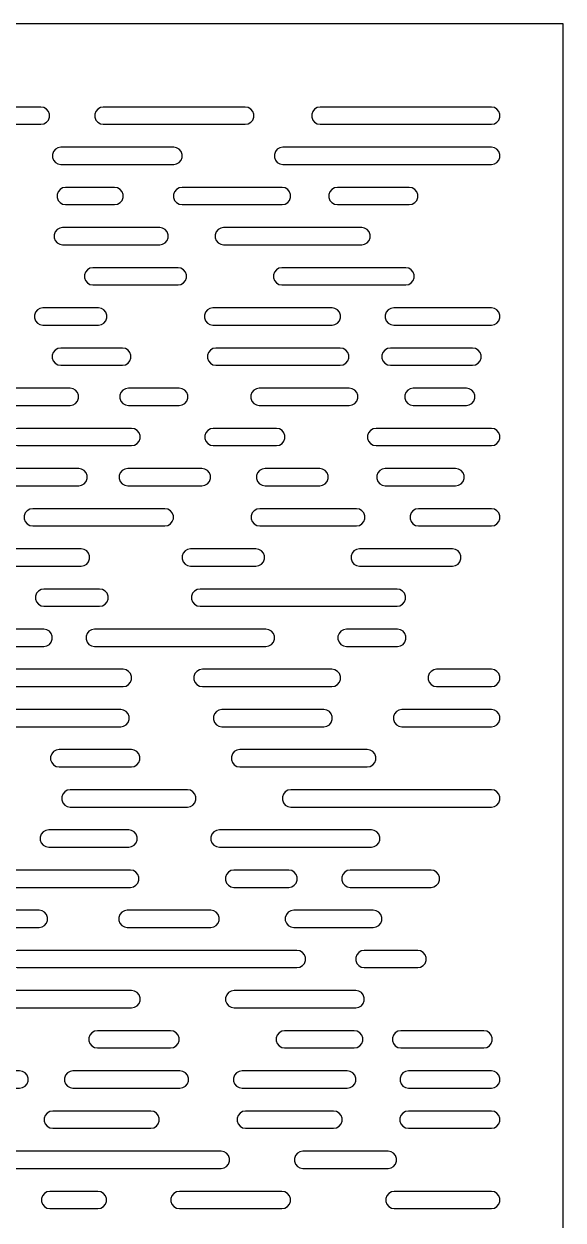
# Model space of a CAD drawing. Header units: millimetres. Extents: x 0 to 1525, y 0 to 1525.
# Drawn here: x 348 to 536, y 439 to 856 of the extents above; entities that cross this region are included whole.
import ezdxf

# ---------------------------------------------------------------- set-up
doc = ezdxf.new("R2010")
doc.units = ezdxf.units.MM
doc.layers.add('CUT_INSIDE', color=5, linetype='Continuous')
doc.layers.add('CUT_OUTSIDE', color=1, linetype='Continuous')

msp = doc.modelspace()

# ---------------------------------------------------------------- linework, layer by layer
at = {"layer": 'CUT_INSIDE'}
for points in [[(353.9, 827), (272.71, 827), (271.68, 826.82), (270.78, 826.3), (270.11, 825.5), (269.75, 824.52), (269.75, 823.48), (270.11, 822.5), (270.78, 821.7), (271.68, 821.18), (272.71, 821), (353.9, 821), (354.92, 821.18), (355.83, 821.7), (356.5, 822.5), (356.85, 823.48), (356.85, 824.52), (356.5, 825.5), (355.83, 826.3), (354.92, 826.82), (353.9, 827)], [(425.15, 827), (375.65, 827), (374.63, 826.82), (373.72, 826.3), (373.05, 825.5), (372.7, 824.52), (372.7, 823.48), (373.05, 822.5), (373.72, 821.7), (374.63, 821.18), (375.65, 821), (425.15, 821), (426.18, 821.18), (427.08, 821.7), (427.75, 822.5), (428.11, 823.48), (428.11, 824.52), (427.75, 825.5), (427.08, 826.3), (426.18, 826.82), (425.15, 827)], [(511, 827), (451.29, 827), (450.26, 826.82), (449.36, 826.3), (448.69, 825.5), (448.33, 824.52), (448.33, 823.48), (448.69, 822.5), (449.36, 821.7), (450.26, 821.18), (451.29, 821), (511, 821), (512.03, 821.18), (512.93, 821.7), (513.6, 822.5), (513.95, 823.48), (513.95, 824.52), (513.6, 825.5), (512.93, 826.3), (512.03, 826.82), (511, 827)], [(400.21, 813), (360.87, 813), (359.85, 812.82), (358.95, 812.3), (358.28, 811.5), (357.92, 810.52), (357.92, 809.48), (358.28, 808.5), (358.95, 807.7), (359.85, 807.18), (360.87, 807), (400.21, 807), (401.23, 807.18), (402.13, 807.7), (402.8, 808.5), (403.16, 809.48), (403.16, 810.52), (402.8, 811.5), (402.13, 812.3), (401.23, 812.82), (400.21, 813)], [(511, 813), (438.26, 813), (437.24, 812.82), (436.34, 812.3), (435.67, 811.5), (435.31, 810.52), (435.31, 809.48), (435.67, 808.5), (436.34, 807.7), (437.24, 807.18), (438.26, 807), (511, 807), (512.03, 807.18), (512.93, 807.7), (513.6, 808.5), (513.95, 809.48), (513.95, 810.52), (513.6, 811.5), (512.93, 812.3), (512.03, 812.82), (511, 813)], [(379.61, 799), (362.51, 799), (361.48, 798.82), (360.58, 798.3), (359.91, 797.5), (359.55, 796.52), (359.55, 795.48), (359.91, 794.5), (360.58, 793.7), (361.48, 793.18), (362.51, 793), (379.61, 793), (380.64, 793.18), (381.54, 793.7), (382.21, 794.5), (382.57, 795.48), (382.57, 796.52), (382.21, 797.5), (381.54, 798.3), (380.64, 798.82), (379.61, 799)], [(438.04, 799), (403.11, 799), (402.08, 798.82), (401.18, 798.3), (400.51, 797.5), (400.15, 796.52), (400.15, 795.48), (400.51, 794.5), (401.18, 793.7), (402.08, 793.18), (403.11, 793), (438.04, 793), (439.06, 793.18), (439.96, 793.7), (440.63, 794.5), (440.99, 795.48), (440.99, 796.52), (440.63, 797.5), (439.96, 798.3), (439.06, 798.82), (438.04, 799)], [(482.36, 799), (457.3, 799), (456.27, 798.82), (455.37, 798.3), (454.7, 797.5), (454.35, 796.52), (454.35, 795.48), (454.7, 794.5), (455.37, 793.7), (456.27, 793.18), (457.3, 793), (482.36, 793), (483.39, 793.18), (484.29, 793.7), (484.96, 794.5), (485.32, 795.48), (485.32, 796.52), (484.96, 797.5), (484.29, 798.3), (483.39, 798.82), (482.36, 799)], [(395.34, 785), (361.49, 785), (360.47, 784.82), (359.57, 784.3), (358.9, 783.5), (358.54, 782.52), (358.54, 781.48), (358.9, 780.5), (359.57, 779.7), (360.47, 779.18), (361.49, 779), (395.34, 779), (396.36, 779.18), (397.26, 779.7), (397.93, 780.5), (398.29, 781.48), (398.29, 782.52), (397.93, 783.5), (397.26, 784.3), (396.36, 784.82), (395.34, 785)], [(465.77, 785), (417.63, 785), (416.61, 784.82), (415.7, 784.3), (415.03, 783.5), (414.68, 782.52), (414.68, 781.48), (415.03, 780.5), (415.7, 779.7), (416.61, 779.18), (417.63, 779), (465.77, 779), (466.8, 779.18), (467.7, 779.7), (468.37, 780.5), (468.73, 781.48), (468.73, 782.52), (468.37, 783.5), (467.7, 784.3), (466.8, 784.82), (465.77, 785)], [(401.72, 771), (372.04, 771), (371.02, 770.82), (370.12, 770.3), (369.45, 769.5), (369.09, 768.52), (369.09, 767.48), (369.45, 766.5), (370.12, 765.7), (371.02, 765.18), (372.04, 765), (401.72, 765), (402.75, 765.18), (403.65, 765.7), (404.32, 766.5), (404.67, 767.48), (404.67, 768.52), (404.32, 769.5), (403.65, 770.3), (402.75, 770.82), (401.72, 771)], [(481.14, 771), (437.95, 771), (436.93, 770.82), (436.02, 770.3), (435.35, 769.5), (435, 768.52), (435, 767.48), (435.35, 766.5), (436.02, 765.7), (436.93, 765.18), (437.95, 765), (481.14, 765), (482.17, 765.18), (483.07, 765.7), (483.74, 766.5), (484.1, 767.48), (484.1, 768.52), (483.74, 769.5), (483.07, 770.3), (482.17, 770.82), (481.14, 771)], [(373.97, 757), (354.61, 757), (353.58, 756.82), (352.68, 756.3), (352.01, 755.5), (351.65, 754.52), (351.65, 753.48), (352.01, 752.5), (352.68, 751.7), (353.58, 751.18), (354.61, 751), (373.97, 751), (374.99, 751.18), (375.9, 751.7), (376.57, 752.5), (376.92, 753.48), (376.92, 754.52), (376.57, 755.5), (375.9, 756.3), (374.99, 756.82), (373.97, 757)], [(455.42, 757), (413.87, 757), (412.85, 756.82), (411.95, 756.3), (411.28, 755.5), (410.92, 754.52), (410.92, 753.48), (411.28, 752.5), (411.95, 751.7), (412.85, 751.18), (413.87, 751), (455.42, 751), (456.45, 751.18), (457.35, 751.7), (458.02, 752.5), (458.37, 753.48), (458.37, 754.52), (458.02, 755.5), (457.35, 756.3), (456.45, 756.82), (455.42, 757)], [(511, 757), (476.94, 757), (475.91, 756.82), (475.01, 756.3), (474.34, 755.5), (473.98, 754.52), (473.98, 753.48), (474.34, 752.5), (475.01, 751.7), (475.91, 751.18), (476.94, 751), (511, 751), (512.03, 751.18), (512.93, 751.7), (513.6, 752.5), (513.95, 753.48), (513.95, 754.52), (513.6, 755.5), (512.93, 756.3), (512.03, 756.82), (511, 757)], [(382.36, 743), (360.8, 743), (359.77, 742.82), (358.87, 742.3), (358.2, 741.5), (357.85, 740.52), (357.85, 739.48), (358.2, 738.5), (358.87, 737.7), (359.77, 737.18), (360.8, 737), (382.36, 737), (383.39, 737.18), (384.29, 737.7), (384.96, 738.5), (385.32, 739.48), (385.32, 740.52), (384.96, 741.5), (384.29, 742.3), (383.39, 742.82), (382.36, 743)], [(458.32, 743), (414.94, 743), (413.91, 742.82), (413.01, 742.3), (412.34, 741.5), (411.98, 740.52), (411.98, 739.48), (412.34, 738.5), (413.01, 737.7), (413.91, 737.18), (414.94, 737), (458.32, 737), (459.34, 737.18), (460.24, 737.7), (460.91, 738.5), (461.27, 739.48), (461.27, 740.52), (460.91, 741.5), (460.24, 742.3), (459.34, 742.82), (458.32, 743)], [(504.46, 743), (475.78, 743), (474.76, 742.82), (473.85, 742.3), (473.18, 741.5), (472.83, 740.52), (472.83, 739.48), (473.18, 738.5), (473.85, 737.7), (474.76, 737.18), (475.78, 737), (504.46, 737), (505.49, 737.18), (506.39, 737.7), (507.06, 738.5), (507.42, 739.48), (507.42, 740.52), (507.06, 741.5), (506.39, 742.3), (505.49, 742.82), (504.46, 743)], [(364.1, 729), (317.72, 729), (316.69, 728.82), (315.79, 728.3), (315.12, 727.5), (314.77, 726.52), (314.77, 725.48), (315.12, 724.5), (315.79, 723.7), (316.69, 723.18), (317.72, 723), (364.1, 723), (365.12, 723.18), (366.02, 723.7), (366.69, 724.5), (367.05, 725.48), (367.05, 726.52), (366.69, 727.5), (366.02, 728.3), (365.12, 728.82), (364.1, 729)], [(402.16, 729), (384.42, 729), (383.39, 728.82), (382.49, 728.3), (381.82, 727.5), (381.46, 726.52), (381.46, 725.48), (381.82, 724.5), (382.49, 723.7), (383.39, 723.18), (384.42, 723), (402.16, 723), (403.19, 723.18), (404.09, 723.7), (404.76, 724.5), (405.12, 725.48), (405.12, 726.52), (404.76, 727.5), (404.09, 728.3), (403.19, 728.82), (402.16, 729)], [(461.44, 729), (430.07, 729), (429.04, 728.82), (428.14, 728.3), (427.47, 727.5), (427.11, 726.52), (427.11, 725.48), (427.47, 724.5), (428.14, 723.7), (429.04, 723.18), (430.07, 723), (461.44, 723), (462.46, 723.18), (463.37, 723.7), (464.04, 724.5), (464.39, 725.48), (464.39, 726.52), (464.04, 727.5), (463.37, 728.3), (462.46, 728.82), (461.44, 729)], [(502.27, 729), (483.75, 729), (482.72, 728.82), (481.82, 728.3), (481.15, 727.5), (480.79, 726.52), (480.79, 725.48), (481.15, 724.5), (481.82, 723.7), (482.72, 723.18), (483.75, 723), (502.27, 723), (503.3, 723.18), (504.2, 723.7), (504.87, 724.5), (505.23, 725.48), (505.23, 726.52), (504.87, 727.5), (504.2, 728.3), (503.3, 728.82), (502.27, 729)], [(385.52, 715), (345.71, 715), (344.68, 714.82), (343.78, 714.3), (343.11, 713.5), (342.75, 712.52), (342.75, 711.48), (343.11, 710.5), (343.78, 709.7), (344.68, 709.18), (345.71, 709), (385.52, 709), (386.55, 709.18), (387.45, 709.7), (388.12, 710.5), (388.48, 711.48), (388.48, 712.52), (388.12, 713.5), (387.45, 714.3), (386.55, 714.82), (385.52, 715)], [(436.07, 715), (414.01, 715), (412.99, 714.82), (412.09, 714.3), (411.42, 713.5), (411.06, 712.52), (411.06, 711.48), (411.42, 710.5), (412.09, 709.7), (412.99, 709.18), (414.01, 709), (436.07, 709), (437.09, 709.18), (437.99, 709.7), (438.66, 710.5), (439.02, 711.48), (439.02, 712.52), (438.66, 713.5), (437.99, 714.3), (437.09, 714.82), (436.07, 715)], [(511, 715), (470.78, 715), (469.75, 714.82), (468.85, 714.3), (468.18, 713.5), (467.82, 712.52), (467.82, 711.48), (468.18, 710.5), (468.85, 709.7), (469.75, 709.18), (470.78, 709), (511, 709), (512.03, 709.18), (512.93, 709.7), (513.6, 710.5), (513.95, 711.48), (513.95, 712.52), (513.6, 713.5), (512.93, 714.3), (512.03, 714.82), (511, 715)], [(367.08, 701), (332.61, 701), (331.58, 700.82), (330.68, 700.3), (330.01, 699.5), (329.65, 698.52), (329.65, 697.48), (330.01, 696.5), (330.68, 695.7), (331.58, 695.18), (332.61, 695), (367.08, 695), (368.11, 695.18), (369.01, 695.7), (369.68, 696.5), (370.04, 697.48), (370.04, 698.52), (369.68, 699.5), (369.01, 700.3), (368.11, 700.82), (367.08, 701)], [(410.07, 701), (384.17, 701), (383.14, 700.82), (382.24, 700.3), (381.57, 699.5), (381.21, 698.52), (381.21, 697.48), (381.57, 696.5), (382.24, 695.7), (383.14, 695.18), (384.17, 695), (410.07, 695), (411.1, 695.18), (412, 695.7), (412.67, 696.5), (413.03, 697.48), (413.03, 698.52), (412.67, 699.5), (412, 700.3), (411.1, 700.82), (410.07, 701)], [(451.13, 701), (432.09, 701), (431.07, 700.82), (430.16, 700.3), (429.49, 699.5), (429.14, 698.52), (429.14, 697.48), (429.49, 696.5), (430.16, 695.7), (431.07, 695.18), (432.09, 695), (451.13, 695), (452.15, 695.18), (453.05, 695.7), (453.72, 696.5), (454.08, 697.48), (454.08, 698.52), (453.72, 699.5), (453.05, 700.3), (452.15, 700.82), (451.13, 701)], [(498.53, 701), (473.97, 701), (472.94, 700.82), (472.04, 700.3), (471.37, 699.5), (471.02, 698.52), (471.02, 697.48), (471.37, 696.5), (472.04, 695.7), (472.94, 695.18), (473.97, 695), (498.53, 695), (499.55, 695.18), (500.46, 695.7), (501.13, 696.5), (501.48, 697.48), (501.48, 698.52), (501.13, 699.5), (500.46, 700.3), (499.55, 700.82), (498.53, 701)], [(397.14, 687), (351.03, 687), (350.01, 686.82), (349.11, 686.3), (348.44, 685.5), (348.08, 684.52), (348.08, 683.48), (348.44, 682.5), (349.11, 681.7), (350.01, 681.18), (351.03, 681), (397.14, 681), (398.16, 681.18), (399.06, 681.7), (399.73, 682.5), (400.09, 683.48), (400.09, 684.52), (399.73, 685.5), (399.06, 686.3), (398.16, 686.82), (397.14, 687)], [(463.93, 687), (430.19, 687), (429.16, 686.82), (428.26, 686.3), (427.59, 685.5), (427.23, 684.52), (427.23, 683.48), (427.59, 682.5), (428.26, 681.7), (429.16, 681.18), (430.19, 681), (463.93, 681), (464.95, 681.18), (465.86, 681.7), (466.53, 682.5), (466.88, 683.48), (466.88, 684.52), (466.53, 685.5), (465.86, 686.3), (464.95, 686.82), (463.93, 687)], [(511, 687), (485.58, 687), (484.55, 686.82), (483.65, 686.3), (482.98, 685.5), (482.62, 684.52), (482.62, 683.48), (482.98, 682.5), (483.65, 681.7), (484.55, 681.18), (485.58, 681), (511, 681), (512.03, 681.18), (512.93, 681.7), (513.6, 682.5), (513.95, 683.48), (513.95, 684.52), (513.6, 685.5), (512.93, 686.3), (512.03, 686.82), (511, 687)], [(367.94, 673), (323, 673), (321.97, 672.82), (321.07, 672.3), (320.4, 671.5), (320.04, 670.52), (320.04, 669.48), (320.4, 668.5), (321.07, 667.7), (321.97, 667.18), (323, 667), (367.94, 667), (368.97, 667.18), (369.87, 667.7), (370.54, 668.5), (370.9, 669.48), (370.9, 670.52), (370.54, 671.5), (369.87, 672.3), (368.97, 672.82), (367.94, 673)], [(428.89, 673), (406.09, 673), (405.06, 672.82), (404.16, 672.3), (403.49, 671.5), (403.13, 670.52), (403.13, 669.48), (403.49, 668.5), (404.16, 667.7), (405.06, 667.18), (406.09, 667), (428.89, 667), (429.92, 667.18), (430.82, 667.7), (431.49, 668.5), (431.84, 669.48), (431.84, 670.52), (431.49, 671.5), (430.82, 672.3), (429.92, 672.82), (428.89, 673)], [(497.44, 673), (465, 673), (463.97, 672.82), (463.07, 672.3), (462.4, 671.5), (462.05, 670.52), (462.05, 669.48), (462.4, 668.5), (463.07, 667.7), (463.97, 667.18), (465, 667), (497.44, 667), (498.47, 667.18), (499.37, 667.7), (500.04, 668.5), (500.4, 669.48), (500.4, 670.52), (500.04, 671.5), (499.37, 672.3), (498.47, 672.82), (497.44, 673)], [(374.39, 659), (354.96, 659), (353.94, 658.82), (353.03, 658.3), (352.36, 657.5), (352.01, 656.52), (352.01, 655.48), (352.36, 654.5), (353.03, 653.7), (353.94, 653.18), (354.96, 653), (374.39, 653), (375.42, 653.18), (376.32, 653.7), (376.99, 654.5), (377.35, 655.48), (377.35, 656.52), (376.99, 657.5), (376.32, 658.3), (375.42, 658.82), (374.39, 659)], [(478.09, 659), (409.41, 659), (408.38, 658.82), (407.48, 658.3), (406.81, 657.5), (406.46, 656.52), (406.46, 655.48), (406.81, 654.5), (407.48, 653.7), (408.38, 653.18), (409.41, 653), (478.09, 653), (479.12, 653.18), (480.02, 653.7), (480.69, 654.5), (481.05, 655.48), (481.05, 656.52), (480.69, 657.5), (480.02, 658.3), (479.12, 658.82), (478.09, 659)], [(354.92, 645), (318.27, 645), (317.24, 644.82), (316.34, 644.3), (315.67, 643.5), (315.31, 642.52), (315.31, 641.48), (315.67, 640.5), (316.34, 639.7), (317.24, 639.18), (318.27, 639), (354.92, 639), (355.94, 639.18), (356.85, 639.7), (357.51, 640.5), (357.87, 641.48), (357.87, 642.52), (357.51, 643.5), (356.85, 644.3), (355.94, 644.82), (354.92, 645)], [(432.39, 645), (372.59, 645), (371.57, 644.82), (370.66, 644.3), (369.99, 643.5), (369.64, 642.52), (369.64, 641.48), (369.99, 640.5), (370.66, 639.7), (371.57, 639.18), (372.59, 639), (432.39, 639), (433.42, 639.18), (434.32, 639.7), (434.99, 640.5), (435.35, 641.48), (435.35, 642.52), (434.99, 643.5), (434.32, 644.3), (433.42, 644.82), (432.39, 645)], [(478.27, 645), (460.46, 645), (459.43, 644.82), (458.53, 644.3), (457.86, 643.5), (457.5, 642.52), (457.5, 641.48), (457.86, 640.5), (458.53, 639.7), (459.43, 639.18), (460.46, 639), (478.27, 639), (479.29, 639.18), (480.19, 639.7), (480.86, 640.5), (481.22, 641.48), (481.22, 642.52), (480.86, 643.5), (480.19, 644.3), (479.29, 644.82), (478.27, 645)], [(382.56, 631), (340.4, 631), (339.38, 630.82), (338.47, 630.3), (337.8, 629.5), (337.45, 628.52), (337.45, 627.48), (337.8, 626.5), (338.47, 625.7), (339.38, 625.18), (340.4, 625), (382.56, 625), (383.59, 625.18), (384.49, 625.7), (385.16, 626.5), (385.52, 627.48), (385.52, 628.52), (385.16, 629.5), (384.49, 630.3), (383.59, 630.82), (382.56, 631)], [(455.39, 631), (410.22, 631), (409.2, 630.82), (408.29, 630.3), (407.62, 629.5), (407.27, 628.52), (407.27, 627.48), (407.62, 626.5), (408.29, 625.7), (409.2, 625.18), (410.22, 625), (455.39, 625), (456.42, 625.18), (457.32, 625.7), (457.99, 626.5), (458.35, 627.48), (458.35, 628.52), (457.99, 629.5), (457.32, 630.3), (456.42, 630.82), (455.39, 631)], [(511, 631), (491.91, 631), (490.89, 630.82), (489.98, 630.3), (489.32, 629.5), (488.96, 628.52), (488.96, 627.48), (489.32, 626.5), (489.98, 625.7), (490.89, 625.18), (491.91, 625), (511, 625), (512.03, 625.18), (512.93, 625.7), (513.6, 626.5), (513.95, 627.48), (513.95, 628.52), (513.6, 629.5), (512.93, 630.3), (512.03, 630.82), (511, 631)], [(381.72, 617), (345.12, 617), (344.09, 616.82), (343.19, 616.3), (342.52, 615.5), (342.17, 614.52), (342.17, 613.48), (342.52, 612.5), (343.19, 611.7), (344.09, 611.18), (345.12, 611), (381.72, 611), (382.74, 611.18), (383.65, 611.7), (384.32, 612.5), (384.67, 613.48), (384.67, 614.52), (384.32, 615.5), (383.65, 616.3), (382.74, 616.82), (381.72, 617)], [(452.56, 617), (417.01, 617), (415.98, 616.82), (415.08, 616.3), (414.41, 615.5), (414.06, 614.52), (414.06, 613.48), (414.41, 612.5), (415.08, 611.7), (415.98, 611.18), (417.01, 611), (452.56, 611), (453.59, 611.18), (454.49, 611.7), (455.16, 612.5), (455.52, 613.48), (455.52, 614.52), (455.16, 615.5), (454.49, 616.3), (453.59, 616.82), (452.56, 617)], [(511, 617), (479.8, 617), (478.77, 616.82), (477.87, 616.3), (477.2, 615.5), (476.84, 614.52), (476.84, 613.48), (477.2, 612.5), (477.87, 611.7), (478.77, 611.18), (479.8, 611), (511, 611), (512.03, 611.18), (512.93, 611.7), (513.6, 612.5), (513.95, 613.48), (513.95, 614.52), (513.6, 615.5), (512.93, 616.3), (512.03, 616.82), (511, 617)], [(385.46, 603), (360.26, 603), (359.23, 602.82), (358.33, 602.3), (357.66, 601.5), (357.3, 600.52), (357.3, 599.48), (357.66, 598.5), (358.33, 597.7), (359.23, 597.18), (360.26, 597), (385.46, 597), (386.48, 597.18), (387.39, 597.7), (388.06, 598.5), (388.41, 599.48), (388.41, 600.52), (388.06, 601.5), (387.39, 602.3), (386.48, 602.82), (385.46, 603)], [(467.73, 603), (423.28, 603), (422.26, 602.82), (421.35, 602.3), (420.68, 601.5), (420.33, 600.52), (420.33, 599.48), (420.68, 598.5), (421.35, 597.7), (422.26, 597.18), (423.28, 597), (467.73, 597), (468.76, 597.18), (469.66, 597.7), (470.33, 598.5), (470.68, 599.48), (470.68, 600.52), (470.33, 601.5), (469.66, 602.3), (468.76, 602.82), (467.73, 603)], [(405.01, 589), (364.12, 589), (363.09, 588.82), (362.19, 588.3), (361.52, 587.5), (361.16, 586.52), (361.16, 585.48), (361.52, 584.5), (362.19, 583.7), (363.09, 583.18), (364.12, 583), (405.01, 583), (406.04, 583.18), (406.94, 583.7), (407.61, 584.5), (407.97, 585.48), (407.97, 586.52), (407.61, 587.5), (406.94, 588.3), (406.04, 588.82), (405.01, 589)], [(511, 589), (441.07, 589), (440.04, 588.82), (439.14, 588.3), (438.47, 587.5), (438.11, 586.52), (438.11, 585.48), (438.47, 584.5), (439.14, 583.7), (440.04, 583.18), (441.07, 583), (511, 583), (512.03, 583.18), (512.93, 583.7), (513.6, 584.5), (513.95, 585.48), (513.95, 586.52), (513.6, 587.5), (512.93, 588.3), (512.03, 588.82), (511, 589)], [(384.52, 575), (356.61, 575), (355.58, 574.82), (354.68, 574.3), (354.01, 573.5), (353.66, 572.52), (353.66, 571.48), (354.01, 570.5), (354.68, 569.7), (355.58, 569.18), (356.61, 569), (384.52, 569), (385.55, 569.18), (386.45, 569.7), (387.12, 570.5), (387.47, 571.48), (387.47, 572.52), (387.12, 573.5), (386.45, 574.3), (385.55, 574.82), (384.52, 575)], [(469.14, 575), (416.14, 575), (415.11, 574.82), (414.21, 574.3), (413.54, 573.5), (413.18, 572.52), (413.18, 571.48), (413.54, 570.5), (414.21, 569.7), (415.11, 569.18), (416.14, 569), (469.14, 569), (470.17, 569.18), (471.07, 569.7), (471.74, 570.5), (472.1, 571.48), (472.1, 572.52), (471.74, 573.5), (471.07, 574.3), (470.17, 574.82), (469.14, 575)], [(385.12, 561), (329.69, 561), (328.67, 560.82), (327.77, 560.3), (327.1, 559.5), (326.74, 558.52), (326.74, 557.48), (327.1, 556.5), (327.77, 555.7), (328.67, 555.18), (329.69, 555), (385.12, 555), (386.14, 555.18), (387.05, 555.7), (387.72, 556.5), (388.07, 557.48), (388.07, 558.52), (387.72, 559.5), (387.05, 560.3), (386.14, 560.82), (385.12, 561)], [(440.34, 561), (421.2, 561), (420.18, 560.82), (419.28, 560.3), (418.61, 559.5), (418.25, 558.52), (418.25, 557.48), (418.61, 556.5), (419.28, 555.7), (420.18, 555.18), (421.2, 555), (440.34, 555), (441.37, 555.18), (442.27, 555.7), (442.94, 556.5), (443.29, 557.48), (443.29, 558.52), (442.94, 559.5), (442.27, 560.3), (441.37, 560.82), (440.34, 561)], [(489.94, 561), (461.78, 561), (460.75, 560.82), (459.85, 560.3), (459.18, 559.5), (458.82, 558.52), (458.82, 557.48), (459.18, 556.5), (459.85, 555.7), (460.75, 555.18), (461.78, 555), (489.94, 555), (490.97, 555.18), (491.87, 555.7), (492.54, 556.5), (492.89, 557.48), (492.89, 558.52), (492.54, 559.5), (491.87, 560.3), (490.97, 560.82), (489.94, 561)], [(353.26, 547), (330.06, 547), (329.04, 546.82), (328.14, 546.3), (327.47, 545.5), (327.11, 544.52), (327.11, 543.48), (327.47, 542.5), (328.14, 541.7), (329.04, 541.18), (330.06, 541), (353.26, 541), (354.29, 541.18), (355.19, 541.7), (355.86, 542.5), (356.21, 543.48), (356.21, 544.52), (355.86, 545.5), (355.19, 546.3), (354.29, 546.82), (353.26, 547)], [(413.13, 547), (384.04, 547), (383.02, 546.82), (382.12, 546.3), (381.45, 545.5), (381.09, 544.52), (381.09, 543.48), (381.45, 542.5), (382.12, 541.7), (383.02, 541.18), (384.04, 541), (413.13, 541), (414.16, 541.18), (415.06, 541.7), (415.73, 542.5), (416.08, 543.48), (416.08, 544.52), (415.73, 545.5), (415.06, 546.3), (414.16, 546.82), (413.13, 547)], [(469.82, 547), (442.08, 547), (441.06, 546.82), (440.16, 546.3), (439.49, 545.5), (439.13, 544.52), (439.13, 543.48), (439.49, 542.5), (440.16, 541.7), (441.06, 541.18), (442.08, 541), (469.82, 541), (470.85, 541.18), (471.75, 541.7), (472.42, 542.5), (472.78, 543.48), (472.78, 544.52), (472.42, 545.5), (471.75, 546.3), (470.85, 546.82), (469.82, 547)], [(443.18, 533), (345.64, 533), (344.61, 532.82), (343.71, 532.3), (343.04, 531.5), (342.69, 530.52), (342.69, 529.48), (343.04, 528.5), (343.71, 527.7), (344.61, 527.18), (345.64, 527), (443.18, 527), (444.2, 527.18), (445.11, 527.7), (445.78, 528.5), (446.13, 529.48), (446.13, 530.52), (445.78, 531.5), (445.11, 532.3), (444.2, 532.82), (443.18, 533)], [(485.3, 533), (466.65, 533), (465.63, 532.82), (464.72, 532.3), (464.05, 531.5), (463.7, 530.52), (463.7, 529.48), (464.05, 528.5), (464.72, 527.7), (465.63, 527.18), (466.65, 527), (485.3, 527), (486.32, 527.18), (487.23, 527.7), (487.9, 528.5), (488.25, 529.48), (488.25, 530.52), (487.9, 531.5), (487.23, 532.3), (486.32, 532.82), (485.3, 533)], [(385.55, 519), (340.11, 519), (339.08, 518.82), (338.18, 518.3), (337.51, 517.5), (337.15, 516.52), (337.15, 515.48), (337.51, 514.5), (338.18, 513.7), (339.08, 513.18), (340.11, 513), (385.55, 513), (386.58, 513.18), (387.48, 513.7), (388.15, 514.5), (388.51, 515.48), (388.51, 516.52), (388.15, 517.5), (387.48, 518.3), (386.58, 518.82), (385.55, 519)], [(463.74, 519), (421.28, 519), (420.26, 518.82), (419.35, 518.3), (418.69, 517.5), (418.33, 516.52), (418.33, 515.48), (418.69, 514.5), (419.35, 513.7), (420.26, 513.18), (421.28, 513), (463.74, 513), (464.76, 513.18), (465.66, 513.7), (466.33, 514.5), (466.69, 515.48), (466.69, 516.52), (466.33, 517.5), (465.66, 518.3), (464.76, 518.82), (463.74, 519)], [(399.14, 505), (373.58, 505), (372.56, 504.82), (371.65, 504.3), (370.98, 503.5), (370.63, 502.52), (370.63, 501.48), (370.98, 500.5), (371.65, 499.7), (372.56, 499.18), (373.58, 499), (399.14, 499), (400.16, 499.18), (401.07, 499.7), (401.73, 500.5), (402.09, 501.48), (402.09, 502.52), (401.73, 503.5), (401.07, 504.3), (400.16, 504.82), (399.14, 505)], [(463.17, 505), (438.9, 505), (437.88, 504.82), (436.97, 504.3), (436.3, 503.5), (435.95, 502.52), (435.95, 501.48), (436.3, 500.5), (436.97, 499.7), (437.88, 499.18), (438.9, 499), (463.17, 499), (464.2, 499.18), (465.1, 499.7), (465.77, 500.5), (466.13, 501.48), (466.13, 502.52), (465.77, 503.5), (465.1, 504.3), (464.2, 504.82), (463.17, 505)], [(508.36, 505), (479.43, 505), (478.41, 504.82), (477.5, 504.3), (476.83, 503.5), (476.48, 502.52), (476.48, 501.48), (476.83, 500.5), (477.5, 499.7), (478.41, 499.18), (479.43, 499), (508.36, 499), (509.39, 499.18), (510.29, 499.7), (510.96, 500.5), (511.32, 501.48), (511.32, 502.52), (510.96, 503.5), (510.29, 504.3), (509.39, 504.82), (508.36, 505)], [(346.47, 491), (329.2, 491), (328.17, 490.82), (327.27, 490.3), (326.6, 489.5), (326.25, 488.52), (326.25, 487.48), (326.6, 486.5), (327.27, 485.7), (328.17, 485.18), (329.2, 485), (346.47, 485), (347.49, 485.18), (348.39, 485.7), (349.06, 486.5), (349.42, 487.48), (349.42, 488.52), (349.06, 489.5), (348.39, 490.3), (347.49, 490.82), (346.47, 491)], [(402.38, 491), (365.07, 491), (364.05, 490.82), (363.15, 490.3), (362.48, 489.5), (362.12, 488.52), (362.12, 487.48), (362.48, 486.5), (363.15, 485.7), (364.05, 485.18), (365.07, 485), (402.38, 485), (403.4, 485.18), (404.3, 485.7), (404.97, 486.5), (405.33, 487.48), (405.33, 488.52), (404.97, 489.5), (404.3, 490.3), (403.4, 490.82), (402.38, 491)], [(460.72, 491), (424.03, 491), (423, 490.82), (422.1, 490.3), (421.43, 489.5), (421.07, 488.52), (421.07, 487.48), (421.43, 486.5), (422.1, 485.7), (423, 485.18), (424.03, 485), (460.72, 485), (461.75, 485.18), (462.65, 485.7), (463.32, 486.5), (463.68, 487.48), (463.68, 488.52), (463.32, 489.5), (462.65, 490.3), (461.75, 490.82), (460.72, 491)], [(511, 491), (482.1, 491), (481.07, 490.82), (480.17, 490.3), (479.5, 489.5), (479.15, 488.52), (479.15, 487.48), (479.5, 486.5), (480.17, 485.7), (481.07, 485.18), (482.1, 485), (511, 485), (512.03, 485.18), (512.93, 485.7), (513.6, 486.5), (513.95, 487.48), (513.95, 488.52), (513.6, 489.5), (512.93, 490.3), (512.03, 490.82), (511, 491)], [(392.25, 477), (358.02, 477), (356.99, 476.82), (356.09, 476.3), (355.42, 475.5), (355.06, 474.52), (355.06, 473.48), (355.42, 472.5), (356.09, 471.7), (356.99, 471.18), (358.02, 471), (392.25, 471), (393.27, 471.18), (394.18, 471.7), (394.85, 472.5), (395.2, 473.48), (395.2, 474.52), (394.85, 475.5), (394.18, 476.3), (393.27, 476.82), (392.25, 477)], [(455.96, 477), (425.29, 477), (424.26, 476.82), (423.36, 476.3), (422.69, 475.5), (422.34, 474.52), (422.34, 473.48), (422.69, 472.5), (423.36, 471.7), (424.26, 471.18), (425.29, 471), (455.96, 471), (456.99, 471.18), (457.89, 471.7), (458.56, 472.5), (458.92, 473.48), (458.92, 474.52), (458.56, 475.5), (457.89, 476.3), (456.99, 476.82), (455.96, 477)], [(511, 477), (482.05, 477), (481.03, 476.82), (480.13, 476.3), (479.46, 475.5), (479.1, 474.52), (479.1, 473.48), (479.46, 472.5), (480.13, 471.7), (481.03, 471.18), (482.05, 471), (511, 471), (512.03, 471.18), (512.93, 471.7), (513.6, 472.5), (513.95, 473.48), (513.95, 474.52), (513.6, 475.5), (512.93, 476.3), (512.03, 476.82), (511, 477)], [(416.74, 463), (325.73, 463), (324.71, 462.82), (323.8, 462.3), (323.13, 461.5), (322.78, 460.52), (322.78, 459.48), (323.13, 458.5), (323.8, 457.7), (324.71, 457.18), (325.73, 457), (416.74, 457), (417.76, 457.18), (418.67, 457.7), (419.34, 458.5), (419.69, 459.48), (419.69, 460.52), (419.34, 461.5), (418.67, 462.3), (417.76, 462.82), (416.74, 463)], [(474.98, 463), (445.25, 463), (444.23, 462.82), (443.33, 462.3), (442.66, 461.5), (442.3, 460.52), (442.3, 459.48), (442.66, 458.5), (443.33, 457.7), (444.23, 457.18), (445.25, 457), (474.98, 457), (476, 457.18), (476.91, 457.7), (477.58, 458.5), (477.93, 459.48), (477.93, 460.52), (477.58, 461.5), (476.91, 462.3), (476, 462.82), (474.98, 463)], [(373.81, 449), (357.04, 449), (356.01, 448.82), (355.11, 448.3), (354.44, 447.5), (354.09, 446.52), (354.09, 445.48), (354.44, 444.5), (355.11, 443.7), (356.01, 443.18), (357.04, 443), (373.81, 443), (374.84, 443.18), (375.74, 443.7), (376.41, 444.5), (376.77, 445.48), (376.77, 446.52), (376.41, 447.5), (375.74, 448.3), (374.84, 448.82), (373.81, 449)], [(437.94, 449), (402.19, 449), (401.16, 448.82), (400.26, 448.3), (399.59, 447.5), (399.24, 446.52), (399.24, 445.48), (399.59, 444.5), (400.26, 443.7), (401.16, 443.18), (402.19, 443), (437.94, 443), (438.96, 443.18), (439.87, 443.7), (440.54, 444.5), (440.89, 445.48), (440.89, 446.52), (440.54, 447.5), (439.87, 448.3), (438.96, 448.82), (437.94, 449)], [(511, 449), (477.13, 449), (476.11, 448.82), (475.2, 448.3), (474.53, 447.5), (474.18, 446.52), (474.18, 445.48), (474.53, 444.5), (475.2, 443.7), (476.11, 443.18), (477.13, 443), (511, 443), (512.03, 443.18), (512.93, 443.7), (513.6, 444.5), (513.95, 445.48), (513.95, 446.52), (513.6, 447.5), (512.93, 448.3), (512.03, 448.82), (511, 449)]]:
    msp.add_lwpolyline(points, close=True, dxfattribs=at)
at = {"layer": 'CUT_OUTSIDE'}
msp.add_lwpolyline([(15, 856), (15, 15), (536, 15), (536, 856), (15, 856)], close=True, dxfattribs=at)

doc.saveas('drawing.dxf')
